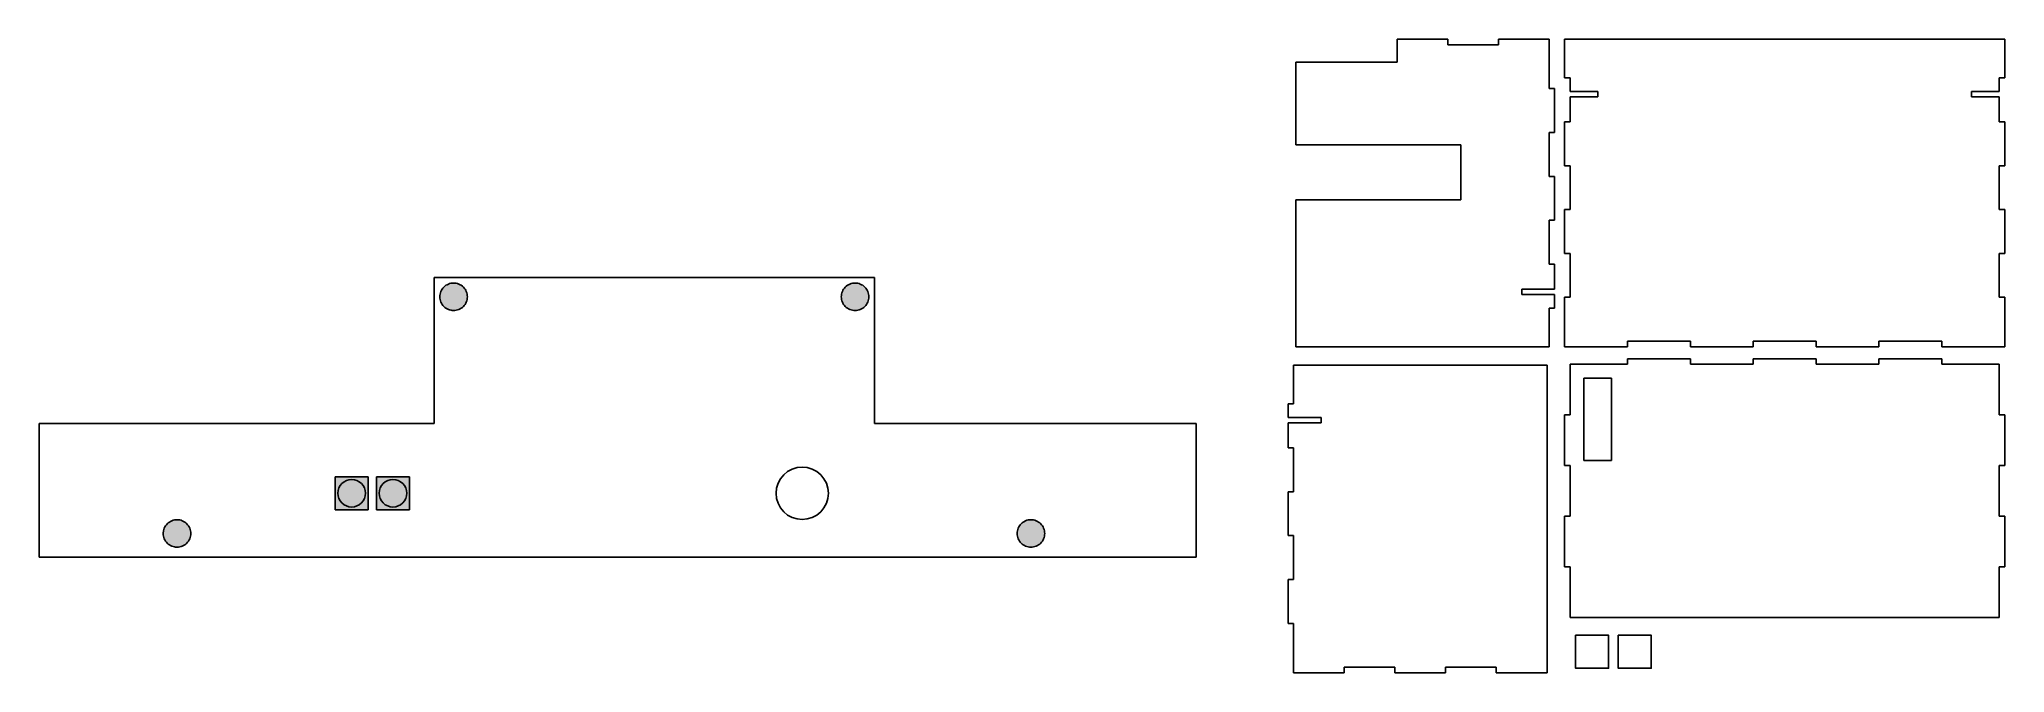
# Model space of a CAD drawing. Header units: millimetres. Extents: x 131 to 487, y -78 to 37.
import ezdxf

# ---------------------------------------------------------------- set-up
doc = ezdxf.new("R2010")
doc.units = ezdxf.units.MM
doc.header["$MEASUREMENT"] = 0
doc.layers.get('0').update_dxf_attribs({"linetype": 'CONTINUOUS'})

msp = doc.modelspace()

# ---------------------------------------------------------------- hatches: boundary and pattern name
at = {"linetype": 'Continuous'}
h = msp.add_hatch(color=256, dxfattribs=at)
h.dxf.hatch_style = 1
h.paths.add_polyline_path([(208.26, -9.92), (208.3, -9.68), (208.31, -9.43), (208.3, -9.19), (208.26, -8.94), (208.2, -8.71), (208.12, -8.47), (208.02, -8.25), (207.89, -8.04), (207.74, -7.84), (207.58, -7.66), (207.4, -7.5), (207.2, -7.35), (206.99, -7.23), (206.77, -7.12), (206.54, -7.04), (206.3, -6.98), (206.06, -6.94), (205.81, -6.93), (205.57, -6.94), (205.32, -6.98), (205.09, -7.04), (204.86, -7.12), (204.63, -7.23), (204.42, -7.35), (204.23, -7.5), (204.04, -7.66), (203.88, -7.84), (203.73, -8.04), (203.61, -8.25), (203.5, -8.47), (203.42, -8.71), (203.36, -8.94), (203.32, -9.19), (203.31, -9.43), (203.32, -9.68), (203.36, -9.92), (203.42, -10.16), (203.5, -10.39), (203.61, -10.61), (203.73, -10.82), (203.88, -11.02), (204.04, -11.2), (204.23, -11.36), (204.42, -11.51), (204.63, -11.64), (204.86, -11.74), (205.09, -11.82), (205.32, -11.88), (205.57, -11.92), (205.81, -11.93), (206.06, -11.92), (206.3, -11.88), (206.54, -11.82), (206.77, -11.74), (206.99, -11.64), (207.2, -11.51), (207.4, -11.36), (207.58, -11.2), (207.74, -11.02), (207.89, -10.82), (208.02, -10.61), (208.12, -10.39), (208.2, -10.16)])
h.paths.add_polyline_path([(281.19, -9.43), (281.17, -9.19), (281.14, -8.94), (281.08, -8.71), (281, -8.47), (280.89, -8.25), (280.77, -8.04), (280.62, -7.84), (280.45, -7.66), (280.27, -7.5), (280.08, -7.35), (279.87, -7.23), (279.64, -7.12), (279.41, -7.04), (279.17, -6.98), (278.93, -6.94), (278.69, -6.93), (278.44, -6.94), (278.2, -6.98), (277.96, -7.04), (277.73, -7.12), (277.51, -7.23), (277.3, -7.35), (277.1, -7.5), (276.92, -7.66), (276.75, -7.84), (276.61, -8.04), (276.48, -8.25), (276.38, -8.47), (276.29, -8.71), (276.23, -8.94), (276.2, -9.19), (276.19, -9.43), (276.2, -9.68), (276.23, -9.92), (276.29, -10.16), (276.38, -10.39), (276.48, -10.61), (276.61, -10.82), (276.75, -11.02), (276.92, -11.2), (277.1, -11.36), (277.3, -11.51), (277.51, -11.64), (277.73, -11.74), (277.96, -11.82), (278.2, -11.88), (278.44, -11.92), (278.69, -11.93), (278.93, -11.92), (279.17, -11.88), (279.41, -11.82), (279.64, -11.74), (279.87, -11.64), (280.08, -11.51), (280.27, -11.36), (280.45, -11.2), (280.62, -11.02), (280.77, -10.82), (280.89, -10.61), (281, -10.39), (281.08, -10.16), (281.14, -9.92), (281.17, -9.68)])
h.paths.add_polyline_path([(158, -51.71), (157.92, -51.47), (157.81, -51.25), (157.69, -51.04), (157.54, -50.84), (157.38, -50.66), (157.2, -50.5), (157, -50.35), (156.79, -50.23), (156.57, -50.12), (156.34, -50.04), (156.1, -49.98), (155.85, -49.94), (155.61, -49.93), (155.36, -49.94), (155.12, -49.98), (154.88, -50.04), (154.65, -50.12), (154.43, -50.23), (154.22, -50.35), (154.02, -50.5), (153.84, -50.66), (153.68, -50.84), (153.53, -51.04), (153.4, -51.25), (153.3, -51.47), (153.22, -51.71), (153.16, -51.94), (153.12, -52.19), (153.11, -52.43), (153.12, -52.68), (153.16, -52.92), (153.22, -53.16), (153.3, -53.39), (153.4, -53.61), (153.53, -53.82), (153.68, -54.02), (153.84, -54.2), (154.02, -54.36), (154.22, -54.51), (154.43, -54.64), (154.65, -54.74), (154.88, -54.82), (155.12, -54.88), (155.36, -54.92), (155.61, -54.93), (155.85, -54.92), (156.1, -54.88), (156.34, -54.82), (156.57, -54.74), (156.79, -54.64), (157, -54.51), (157.2, -54.36), (157.38, -54.2), (157.54, -54.02), (157.69, -53.82), (157.81, -53.61), (157.92, -53.39), (158, -53.16), (158.06, -52.92), (158.1, -52.68), (158.11, -52.43), (158.1, -52.19), (158.06, -51.94)])
h.paths.add_polyline_path([(313.1, -52.68), (313.11, -52.43), (313.1, -52.19), (313.06, -51.94), (313, -51.71), (312.92, -51.47), (312.81, -51.25), (312.69, -51.04), (312.54, -50.84), (312.38, -50.66), (312.2, -50.5), (312, -50.35), (311.79, -50.23), (311.57, -50.12), (311.34, -50.04), (311.1, -49.98), (310.85, -49.94), (310.61, -49.93), (310.36, -49.94), (310.12, -49.98), (309.88, -50.04), (309.65, -50.12), (309.43, -50.23), (309.22, -50.35), (309.02, -50.5), (308.84, -50.66), (308.68, -50.84), (308.53, -51.04), (308.4, -51.25), (308.3, -51.47), (308.22, -51.71), (308.16, -51.94), (308.12, -52.19), (308.11, -52.43), (308.12, -52.68), (308.16, -52.92), (308.22, -53.16), (308.3, -53.39), (308.4, -53.61), (308.53, -53.82), (308.68, -54.02), (308.84, -54.2), (309.02, -54.36), (309.22, -54.51), (309.43, -54.64), (309.65, -54.74), (309.88, -54.82), (310.12, -54.88), (310.36, -54.92), (310.61, -54.93), (310.85, -54.92), (311.1, -54.88), (311.34, -54.82), (311.57, -54.74), (311.79, -54.64), (312, -54.51), (312.2, -54.36), (312.38, -54.2), (312.54, -54.02), (312.69, -53.82), (312.81, -53.61), (312.92, -53.39), (313, -53.16), (313.06, -52.92)])
h = msp.add_hatch(color=256, dxfattribs=at)
h.dxf.hatch_style = 1
h.paths.add_polyline_path([(190.31, -42.13), (184.31, -42.13), (184.31, -48.13), (190.31, -48.13)])
h.paths.add_polyline_path([(197.81, -48.13), (197.81, -42.13), (191.81, -42.13), (191.81, -48.13)])

# ---------------------------------------------------------------- linework, layer by layer
at = {"color": 1}
for p, q in [((377.07, 37.35), (377.07, 33.2)), ((386.27, 37.35), (377.07, 37.35)), ((386.27, 36.35), (386.27, 37.35)), ((395.47, 36.35), (386.27, 36.35)), ((395.47, 36.35), (395.47, 37.35)), ((404.67, 37.35), (395.47, 37.35)), ((404.67, 37.35), (404.67, 28.38)), ((407.49, 37.35), (487.37, 37.35)), ((407.49, 37.35), (407.49, 30.33)), ((487.37, 37.35), (487.37, 30.33)), ((358.67, 33.2), (358.67, 18.2)), ((358.67, 33.2), (377.07, 33.2)), ((407.49, 30.33), (408.49, 30.33)), ((408.49, 30.33), (408.49, 27.88)), ((487.37, 30.33), (486.37, 30.33)), ((486.37, 30.33), (486.37, 27.88)), ((404.67, 28.38), (405.67, 28.38)), ((405.67, 20.41), (405.67, 28.38)), ((413.49, 27.88), (408.49, 27.88)), ((413.49, 26.88), (408.49, 26.88)), ((408.49, 22.35), (408.49, 26.88)), ((413.49, 27.88), (413.49, 26.88)), ((486.37, 27.88), (481.37, 27.88)), ((481.37, 26.88), (481.37, 27.88)), ((486.37, 26.88), (481.37, 26.88)), ((486.37, 22.35), (486.37, 26.88)), ((407.49, 22.35), (408.49, 22.35)), ((407.49, 14.38), (407.49, 22.35)), ((487.37, 22.35), (486.37, 22.35)), ((487.37, 14.38), (487.37, 22.35)), ((358.67, 18.2), (388.67, 18.2)), ((388.67, 18.2), (388.67, 8.2)), ((404.67, 20.41), (405.67, 20.41)), ((404.67, 20.41), (404.67, 12.44)), ((407.49, 14.38), (408.49, 14.38)), ((408.49, 6.41), (408.49, 14.38)), ((486.37, 14.38), (486.37, 6.41)), ((487.37, 14.38), (486.37, 14.38)), ((404.67, 12.44), (405.67, 12.44)), ((405.67, 4.47), (405.67, 12.44)), ((358.67, 8.2), (388.67, 8.2)), ((358.67, -18.51), (358.67, 8.2)), ((404.67, 4.47), (405.67, 4.47)), ((404.67, 4.47), (404.67, -3.51)), ((407.49, -1.56), (407.49, 6.41)), ((407.49, 6.41), (408.49, 6.41)), ((487.37, 6.41), (486.37, 6.41)), ((487.37, -1.56), (487.37, 6.41)), ((404.67, -3.51), (405.67, -3.51)), ((405.67, -3.51), (405.67, -8.03)), ((407.49, -1.56), (408.49, -1.56)), ((408.49, -9.53), (408.49, -1.56)), ((486.37, -1.56), (486.37, -9.53)), ((487.37, -1.56), (486.37, -1.56)), ((202.31, -5.93), (282.19, -5.93)), ((202.31, -32.43), (202.31, -5.93)), ((282.19, -32.43), (282.19, -5.93)), ((399.69, -8.03), (405.67, -8.03)), ((399.69, -8.03), (399.69, -9.03)), ((399.69, -9.03), (405.67, -9.03)), ((405.67, -11.48), (405.67, -9.03)), ((407.49, -18.51), (407.49, -9.53)), ((407.49, -9.53), (408.49, -9.53)), ((487.37, -9.53), (486.37, -9.53)), ((487.37, -18.51), (487.37, -9.53)), ((404.67, -18.51), (404.67, -11.48)), ((404.67, -11.48), (405.67, -11.48)), ((430.31, -17.51), (418.9, -17.51)), ((418.9, -18.51), (418.9, -17.51)), ((430.31, -18.51), (430.31, -17.51)), ((453.14, -17.51), (441.73, -17.51)), ((441.73, -18.51), (441.73, -17.51)), ((453.14, -18.51), (453.14, -17.51)), ((475.96, -17.51), (464.55, -17.51)), ((464.55, -18.51), (464.55, -17.51)), ((475.96, -18.51), (475.96, -17.51)), ((358.67, -18.51), (404.67, -18.51)), ((418.9, -18.51), (407.49, -18.51)), ((430.31, -20.69), (418.9, -20.69)), ((418.9, -21.69), (418.9, -20.69)), ((441.73, -18.51), (430.31, -18.51)), ((430.31, -21.69), (430.31, -20.69)), ((453.14, -20.69), (441.73, -20.69)), ((441.73, -21.69), (441.73, -20.69)), ((464.55, -18.51), (453.14, -18.51)), ((453.14, -21.69), (453.14, -20.69)), ((475.96, -20.69), (464.55, -20.69)), ((464.55, -21.69), (464.55, -20.69)), ((487.37, -18.51), (475.96, -18.51)), ((475.96, -21.69), (475.96, -20.69)), ((404.29, -21.87), (358.29, -21.87)), ((358.29, -21.87), (358.29, -28.9)), ((404.29, -21.87), (404.29, -77.73)), ((418.9, -21.69), (408.49, -21.69)), ((408.49, -21.69), (408.49, -30.89)), ((410.99, -24.19), (410.99, -39.19)), ((415.99, -24.19), (410.99, -24.19)), ((415.99, -24.19), (415.99, -39.19)), ((441.73, -21.69), (430.31, -21.69)), ((464.55, -21.69), (453.14, -21.69)), ((475.96, -21.69), (486.37, -21.69)), ((486.37, -30.89), (486.37, -21.69)), ((358.29, -28.9), (357.29, -28.9)), ((357.29, -28.9), (357.29, -31.35)), ((363.28, -31.35), (357.29, -31.35)), ((363.28, -32.35), (363.28, -31.35)), ((407.49, -30.89), (407.49, -40.09)), ((407.49, -30.89), (408.49, -30.89)), ((487.37, -30.89), (486.37, -30.89)), ((487.37, -40.09), (487.37, -30.89)), ((130.61, -56.73), (130.61, -32.43)), ((130.61, -32.43), (202.31, -32.43)), ((282.19, -32.43), (340.61, -32.43)), ((340.61, -56.73), (340.61, -32.43)), ((357.29, -36.87), (357.29, -32.35)), ((363.28, -32.35), (357.29, -32.35)), ((358.29, -36.87), (357.29, -36.87)), ((358.29, -36.87), (358.29, -44.84)), ((410.99, -39.19), (415.99, -39.19)), ((186.36, -42.82), (186.82, -42.67)), ((186.82, -42.67), (187.31, -42.63)), ((187.8, -42.67), (187.31, -42.63)), ((187.8, -42.67), (188.27, -42.82)), ((193.86, -42.82), (194.32, -42.67)), ((194.81, -42.63), (194.32, -42.67)), ((195.3, -42.67), (194.81, -42.63)), ((195.3, -42.67), (195.77, -42.82)), ((264.7, -43.31), (265.14, -42.49)), ((265.73, -41.77), (265.14, -42.49)), ((265.73, -41.77), (266.45, -41.18)), ((267.27, -40.74), (266.45, -41.18)), ((267.27, -40.74), (268.16, -40.47)), ((269.09, -40.38), (268.16, -40.47)), ((269.09, -40.38), (270.01, -40.47)), ((270.9, -40.74), (270.01, -40.47)), ((270.9, -40.74), (271.73, -41.18)), ((272.45, -41.77), (271.73, -41.18)), ((272.45, -41.77), (273.04, -42.49)), ((273.48, -43.31), (273.04, -42.49)), ((407.49, -40.09), (408.49, -40.09)), ((408.49, -49.29), (408.49, -40.09)), ((486.37, -49.29), (486.37, -40.09)), ((487.37, -40.09), (486.37, -40.09)), ((184.81, -45.13), (184.86, -44.64)), ((184.81, -45.13), (184.86, -45.61)), ((184.86, -44.64), (185, -44.17)), ((184.86, -45.61), (185, -46.08)), ((185, -44.17), (185.23, -43.74)), ((185.23, -46.52), (185, -46.08)), ((185.23, -43.74), (185.54, -43.36)), ((185.54, -43.36), (185.92, -43.05)), ((185.92, -43.05), (186.36, -42.82)), ((188.7, -43.05), (188.27, -42.82)), ((188.7, -43.05), (189.08, -43.36)), ((189.08, -43.36), (189.39, -43.74)), ((189.39, -43.74), (189.62, -44.17)), ((189.62, -46.08), (189.39, -46.52)), ((189.62, -44.17), (189.76, -44.64)), ((189.76, -45.61), (189.62, -46.08)), ((189.76, -44.64), (189.81, -45.13)), ((189.81, -45.13), (189.76, -45.61)), ((192.31, -45.13), (192.36, -44.64)), ((192.36, -45.61), (192.31, -45.13)), ((192.36, -44.64), (192.5, -44.17)), ((192.5, -46.08), (192.36, -45.61)), ((192.5, -44.17), (192.73, -43.74)), ((192.73, -46.52), (192.5, -46.08)), ((192.73, -43.74), (193.04, -43.36)), ((193.04, -43.36), (193.42, -43.05)), ((193.42, -43.05), (193.86, -42.82)), ((196.2, -43.05), (195.77, -42.82)), ((196.2, -43.05), (196.58, -43.36)), ((196.58, -43.36), (196.89, -43.74)), ((196.89, -43.74), (197.12, -44.17)), ((197.12, -46.08), (196.89, -46.52)), ((197.12, -44.17), (197.26, -44.64)), ((197.26, -45.61), (197.12, -46.08)), ((197.31, -45.13), (197.26, -44.64)), ((197.31, -45.13), (197.26, -45.61)), ((264.34, -45.13), (264.43, -44.2)), ((264.34, -45.13), (264.43, -46.05)), ((264.43, -44.2), (264.7, -43.31)), ((264.43, -46.05), (264.7, -46.94)), ((273.48, -43.31), (273.75, -44.2)), ((273.75, -46.05), (273.48, -46.94)), ((273.84, -45.13), (273.75, -44.2)), ((273.75, -46.05), (273.84, -45.13)), ((357.29, -44.84), (357.29, -52.82)), ((358.29, -44.84), (357.29, -44.84)), ((185.54, -46.89), (185.23, -46.52)), ((185.92, -47.21), (185.54, -46.89)), ((186.36, -47.44), (185.92, -47.21)), ((186.82, -47.58), (186.36, -47.44)), ((186.82, -47.58), (187.31, -47.63)), ((187.8, -47.58), (187.31, -47.63)), ((187.8, -47.58), (188.27, -47.44)), ((188.7, -47.21), (188.27, -47.44)), ((188.7, -47.21), (189.08, -46.89)), ((189.39, -46.52), (189.08, -46.89)), ((193.04, -46.89), (192.73, -46.52)), ((193.42, -47.21), (193.04, -46.89)), ((193.42, -47.21), (193.86, -47.44)), ((194.32, -47.58), (193.86, -47.44)), ((194.32, -47.58), (194.81, -47.63)), ((195.3, -47.58), (194.81, -47.63)), ((195.3, -47.58), (195.77, -47.44)), ((196.2, -47.21), (195.77, -47.44)), ((196.2, -47.21), (196.58, -46.89)), ((196.89, -46.52), (196.58, -46.89)), ((265.14, -47.77), (264.7, -46.94)), ((265.14, -47.77), (265.73, -48.49)), ((266.45, -49.08), (265.73, -48.49)), ((267.27, -49.51), (266.45, -49.08)), ((267.27, -49.51), (268.16, -49.79)), ((269.09, -49.88), (268.16, -49.79)), ((269.09, -49.88), (270.01, -49.79)), ((270.9, -49.51), (270.01, -49.79)), ((271.73, -49.08), (270.9, -49.51)), ((271.73, -49.08), (272.45, -48.49)), ((273.04, -47.77), (272.45, -48.49)), ((273.04, -47.77), (273.48, -46.94)), ((407.49, -58.49), (407.49, -49.29)), ((407.49, -49.29), (408.49, -49.29)), ((487.37, -49.29), (486.37, -49.29)), ((487.37, -58.49), (487.37, -49.29)), ((358.29, -52.82), (357.29, -52.82)), ((358.29, -52.82), (358.29, -60.79)), ((130.61, -56.73), (340.61, -56.73)), ((407.49, -58.49), (408.49, -58.49)), ((408.49, -58.49), (408.49, -67.69)), ((486.37, -67.69), (486.37, -58.49)), ((487.37, -58.49), (486.37, -58.49)), ((357.29, -60.79), (357.29, -68.76)), ((358.29, -60.79), (357.29, -60.79)), ((486.37, -67.69), (408.49, -67.69)), ((358.29, -68.76), (357.29, -68.76)), ((358.29, -68.76), (358.29, -77.73)), ((358.29, -77.73), (367.49, -77.73)), ((367.49, -76.73), (376.69, -76.73)), ((367.49, -76.73), (367.49, -77.73)), ((376.69, -76.73), (376.69, -77.73)), ((376.69, -77.73), (385.89, -77.73)), ((385.89, -76.73), (385.89, -77.73)), ((385.89, -76.73), (395.09, -76.73)), ((395.09, -76.73), (395.09, -77.73)), ((395.09, -77.73), (404.29, -77.73))]:
    msp.add_line(p, q, dxfattribs=at)
for p, q in [((204.86, -7.12), (204.63, -7.23)), ((205.09, -7.04), (204.86, -7.12)), ((205.09, -7.04), (205.32, -6.98)), ((205.57, -6.94), (205.32, -6.98)), ((205.57, -6.94), (205.81, -6.93)), ((206.06, -6.94), (205.81, -6.93)), ((206.06, -6.94), (206.3, -6.98)), ((206.54, -7.04), (206.3, -6.98)), ((206.54, -7.04), (206.77, -7.12)), ((206.77, -7.12), (206.99, -7.23)), ((277.73, -7.12), (277.51, -7.23)), ((277.73, -7.12), (277.51, -7.23)), ((277.73, -7.12), (277.96, -7.04)), ((278.2, -6.98), (277.96, -7.04)), ((278.44, -6.94), (278.2, -6.98)), ((278.44, -6.94), (278.69, -6.93)), ((278.93, -6.94), (278.69, -6.93)), ((278.93, -6.94), (279.17, -6.98)), ((279.41, -7.04), (279.17, -6.98)), ((279.41, -7.04), (279.64, -7.12)), ((279.87, -7.23), (279.64, -7.12)), ((279.87, -7.23), (279.64, -7.12)), ((203.31, -9.43), (203.32, -9.19)), ((203.31, -9.43), (203.32, -9.19)), ((203.31, -9.43), (203.32, -9.68)), ((203.32, -9.19), (203.36, -8.94)), ((203.32, -9.19), (203.36, -8.94)), ((203.32, -9.68), (203.36, -9.92)), ((203.36, -8.94), (203.42, -8.71)), ((203.42, -10.16), (203.36, -9.92)), ((203.5, -8.47), (203.42, -8.71)), ((203.42, -10.16), (203.5, -10.39)), ((203.5, -8.47), (203.61, -8.25)), ((203.5, -10.39), (203.61, -10.61)), ((203.61, -8.25), (203.73, -8.04)), ((203.61, -10.61), (203.73, -10.82)), ((203.73, -8.04), (203.88, -7.84)), ((203.88, -7.84), (203.73, -8.04)), ((203.88, -7.84), (204.04, -7.66)), ((204.04, -7.66), (203.88, -7.84)), ((204.23, -7.5), (204.04, -7.66)), ((204.23, -7.5), (204.42, -7.35)), ((204.63, -7.23), (204.42, -7.35)), ((207.2, -7.35), (206.99, -7.23)), ((207.2, -7.35), (207.4, -7.5)), ((207.58, -7.66), (207.4, -7.5)), ((207.58, -7.66), (207.74, -7.84)), ((207.74, -7.84), (207.58, -7.66)), ((207.89, -8.04), (207.74, -7.84)), ((207.89, -8.04), (207.74, -7.84)), ((207.89, -8.04), (208.02, -8.25)), ((208.02, -10.61), (207.89, -10.82)), ((208.12, -8.47), (208.02, -8.25)), ((208.02, -10.61), (208.12, -10.39)), ((208.2, -8.71), (208.12, -8.47)), ((208.2, -10.16), (208.12, -10.39)), ((208.26, -8.94), (208.2, -8.71)), ((208.2, -10.16), (208.26, -9.92)), ((208.3, -9.19), (208.26, -8.94)), ((208.3, -9.19), (208.26, -8.94)), ((208.3, -9.68), (208.26, -9.92)), ((208.31, -9.43), (208.3, -9.19)), ((208.31, -9.43), (208.3, -9.19)), ((208.31, -9.43), (208.3, -9.68)), ((276.19, -9.43), (276.2, -9.19)), ((276.19, -9.43), (276.2, -9.68)), ((276.2, -9.19), (276.23, -8.94)), ((276.2, -9.68), (276.23, -9.92)), ((276.2, -9.68), (276.23, -9.92)), ((276.23, -8.94), (276.29, -8.71)), ((276.29, -10.16), (276.23, -9.92)), ((276.29, -10.16), (276.23, -9.92)), ((276.29, -8.71), (276.38, -8.47)), ((276.29, -8.71), (276.38, -8.47)), ((276.29, -10.16), (276.38, -10.39)), ((276.38, -8.47), (276.48, -8.25)), ((276.48, -8.25), (276.38, -8.47)), ((276.48, -10.61), (276.38, -10.39)), ((276.38, -10.39), (276.48, -10.61)), ((276.48, -8.25), (276.61, -8.04)), ((276.48, -10.61), (276.61, -10.82)), ((276.61, -10.82), (276.48, -10.61)), ((276.61, -8.04), (276.75, -7.84)), ((276.92, -7.66), (276.75, -7.84)), ((276.92, -7.66), (277.1, -7.5)), ((277.3, -7.35), (277.1, -7.5)), ((277.3, -7.35), (277.51, -7.23)), ((277.3, -7.35), (277.51, -7.23)), ((279.87, -7.23), (280.08, -7.35)), ((279.87, -7.23), (280.08, -7.35)), ((280.27, -7.5), (280.08, -7.35)), ((280.45, -7.66), (280.27, -7.5)), ((280.45, -7.66), (280.62, -7.84)), ((280.77, -8.04), (280.62, -7.84)), ((280.89, -8.25), (280.77, -8.04)), ((280.77, -10.82), (280.89, -10.61)), ((280.77, -10.82), (280.89, -10.61)), ((281, -8.47), (280.89, -8.25)), ((280.89, -8.25), (281, -8.47)), ((281, -10.39), (280.89, -10.61)), ((281, -10.39), (280.89, -10.61)), ((281, -8.47), (281.08, -8.71)), ((281.08, -8.71), (281, -8.47)), ((281, -10.39), (281.08, -10.16)), ((281.08, -8.71), (281.14, -8.94)), ((281.14, -9.92), (281.08, -10.16)), ((281.08, -10.16), (281.14, -9.92)), ((281.17, -9.19), (281.14, -8.94)), ((281.17, -9.68), (281.14, -9.92)), ((281.14, -9.92), (281.17, -9.68)), ((281.19, -9.43), (281.17, -9.19)), ((281.19, -9.43), (281.17, -9.68)), ((203.73, -10.82), (203.88, -11.02)), ((204.04, -11.2), (203.88, -11.02)), ((204.23, -11.36), (204.04, -11.2)), ((204.23, -11.36), (204.42, -11.51)), ((204.63, -11.64), (204.42, -11.51)), ((204.86, -11.74), (204.63, -11.64)), ((204.63, -11.64), (204.86, -11.74)), ((204.86, -11.74), (205.09, -11.82)), ((204.86, -11.74), (205.09, -11.82)), ((205.09, -11.82), (205.32, -11.88)), ((205.57, -11.92), (205.32, -11.88)), ((205.39, -11.89), (205.32, -11.88)), ((205.57, -11.92), (205.39, -11.89)), ((205.57, -11.92), (205.81, -11.93)), ((206.06, -11.92), (205.81, -11.93)), ((206.3, -11.88), (206.06, -11.92)), ((206.3, -11.88), (206.54, -11.82)), ((206.77, -11.74), (206.54, -11.82)), ((206.77, -11.74), (206.54, -11.82)), ((206.77, -11.74), (206.99, -11.64)), ((206.77, -11.74), (206.99, -11.64)), ((207.2, -11.51), (206.99, -11.64)), ((207.2, -11.51), (207.4, -11.36)), ((207.58, -11.2), (207.4, -11.36)), ((207.74, -11.02), (207.58, -11.2)), ((207.89, -10.82), (207.74, -11.02)), ((276.75, -11.02), (276.61, -10.82)), ((276.92, -11.2), (276.75, -11.02)), ((277.1, -11.36), (276.92, -11.2)), ((277.3, -11.51), (277.1, -11.36)), ((277.51, -11.64), (277.3, -11.51)), ((277.73, -11.74), (277.51, -11.64)), ((277.96, -11.82), (277.73, -11.74)), ((277.96, -11.82), (278.2, -11.88)), ((278.2, -11.88), (278.44, -11.92)), ((278.44, -11.92), (278.2, -11.88)), ((278.69, -11.93), (278.44, -11.92)), ((278.44, -11.92), (278.69, -11.93)), ((278.69, -11.93), (278.93, -11.92)), ((278.93, -11.92), (278.69, -11.93)), ((278.93, -11.92), (279.17, -11.88)), ((278.93, -11.92), (279.17, -11.88)), ((279.41, -11.82), (279.17, -11.88)), ((279.41, -11.82), (279.64, -11.74)), ((279.87, -11.64), (279.64, -11.74)), ((280.08, -11.51), (279.87, -11.64)), ((280.27, -11.36), (280.08, -11.51)), ((280.45, -11.2), (280.27, -11.36)), ((280.45, -11.2), (280.62, -11.02)), ((280.77, -10.82), (280.62, -11.02)), ((184.31, -42.13), (190.31, -42.13)), ((184.31, -42.13), (184.31, -48.13)), ((190.31, -42.13), (190.31, -48.13)), ((191.81, -42.13), (197.81, -42.13)), ((191.81, -42.13), (191.81, -48.13)), ((197.81, -48.13), (197.81, -42.13)), ((155.12, -49.98), (155.36, -49.94)), ((155.61, -49.93), (155.36, -49.94)), ((155.61, -49.93), (155.85, -49.94)), ((156.1, -49.98), (155.85, -49.94)), ((184.31, -48.13), (190.31, -48.13)), ((191.81, -48.13), (197.81, -48.13)), ((310.12, -49.98), (310.36, -49.94)), ((310.61, -49.93), (310.36, -49.94)), ((310.61, -49.93), (310.85, -49.94)), ((310.85, -49.94), (311.1, -49.98)), ((153.11, -52.43), (153.12, -52.19)), ((153.11, -52.43), (153.12, -52.68)), ((153.13, -52.12), (153.12, -52.19)), ((153.12, -52.68), (153.16, -52.92)), ((153.13, -52.12), (153.16, -51.94)), ((153.16, -51.94), (153.22, -51.71)), ((153.16, -52.92), (153.22, -53.16)), ((153.22, -51.71), (153.3, -51.47)), ((153.22, -53.16), (153.3, -53.39)), ((153.4, -51.25), (153.3, -51.47)), ((153.4, -53.61), (153.3, -53.39)), ((153.4, -51.25), (153.53, -51.04)), ((153.53, -51.04), (153.68, -50.84)), ((153.84, -50.66), (153.68, -50.84)), ((154.02, -50.5), (153.84, -50.66)), ((154.02, -50.5), (154.22, -50.35)), ((154.43, -50.23), (154.22, -50.35)), ((154.65, -50.12), (154.43, -50.23)), ((154.88, -50.04), (154.65, -50.12)), ((154.88, -50.04), (155.12, -49.98)), ((156.34, -50.04), (156.1, -49.98)), ((156.34, -50.04), (156.57, -50.12)), ((156.79, -50.23), (156.57, -50.12)), ((156.79, -50.23), (157, -50.35)), ((157.2, -50.5), (157, -50.35)), ((157.2, -50.5), (157.38, -50.66)), ((157.54, -50.84), (157.38, -50.66)), ((157.69, -51.04), (157.54, -50.84)), ((157.69, -51.04), (157.76, -51.17)), ((157.76, -51.17), (157.81, -51.25)), ((157.81, -51.25), (157.92, -51.47)), ((157.81, -53.61), (157.92, -53.39)), ((157.92, -51.47), (158, -51.71)), ((158, -53.16), (157.92, -53.39)), ((158.06, -51.94), (158, -51.71)), ((158, -53.16), (158.06, -52.92)), ((158.06, -51.94), (158.1, -52.19)), ((158.1, -52.68), (158.06, -52.92)), ((158.1, -52.19), (158.11, -52.43)), ((158.1, -52.68), (158.11, -52.43)), ((308.12, -52.19), (308.11, -52.43)), ((308.12, -52.68), (308.11, -52.43)), ((308.16, -51.94), (308.12, -52.19)), ((308.16, -52.92), (308.12, -52.68)), ((308.16, -51.94), (308.22, -51.71)), ((308.22, -53.16), (308.16, -52.92)), ((308.3, -51.47), (308.22, -51.71)), ((308.3, -53.39), (308.22, -53.16)), ((308.3, -51.47), (308.4, -51.25)), ((308.4, -53.61), (308.3, -53.39)), ((308.53, -51.04), (308.4, -51.25)), ((308.68, -50.84), (308.53, -51.04)), ((308.84, -50.66), (308.68, -50.84)), ((308.84, -50.66), (309.02, -50.5)), ((309.22, -50.35), (309.02, -50.5)), ((309.22, -50.35), (309.43, -50.23)), ((309.65, -50.12), (309.43, -50.23)), ((309.53, -50.18), (309.43, -50.23)), ((309.53, -50.18), (309.65, -50.12)), ((309.65, -50.12), (309.88, -50.04)), ((310.12, -49.98), (309.88, -50.04)), ((311.34, -50.04), (311.1, -49.98)), ((311.57, -50.12), (311.34, -50.04)), ((311.79, -50.23), (311.57, -50.12)), ((311.79, -50.23), (312, -50.35)), ((312, -50.35), (312.2, -50.5)), ((312.2, -50.5), (312.38, -50.66)), ((312.54, -50.84), (312.38, -50.66)), ((312.54, -50.84), (312.69, -51.04)), ((312.69, -51.04), (312.81, -51.25)), ((312.92, -51.47), (312.81, -51.25)), ((312.81, -53.61), (312.92, -53.39)), ((312.92, -51.47), (313, -51.71)), ((312.92, -53.39), (313, -53.16)), ((313, -51.71), (313.06, -51.94)), ((313.06, -52.92), (313, -53.16)), ((313.1, -52.19), (313.06, -51.94)), ((313.06, -52.92), (313.1, -52.68)), ((313.1, -52.19), (313.11, -52.43)), ((313.11, -52.43), (313.1, -52.68)), ((153.4, -53.61), (153.53, -53.82)), ((153.53, -53.82), (153.68, -54.02)), ((153.68, -54.02), (153.84, -54.2)), ((154.02, -54.36), (153.84, -54.2)), ((154.22, -54.51), (154.02, -54.36)), ((154.43, -54.64), (154.22, -54.51)), ((154.43, -54.64), (154.65, -54.74)), ((154.88, -54.82), (154.65, -54.74)), ((154.88, -54.82), (155.12, -54.88)), ((155.36, -54.92), (155.12, -54.88)), ((155.36, -54.92), (155.61, -54.93)), ((155.61, -54.93), (155.85, -54.92)), ((155.85, -54.92), (156.1, -54.88)), ((156.1, -54.88), (156.34, -54.82)), ((156.34, -54.82), (156.57, -54.74)), ((156.79, -54.64), (156.57, -54.74)), ((156.79, -54.64), (157, -54.51)), ((157.2, -54.36), (157, -54.51)), ((157.2, -54.36), (157.38, -54.2)), ((157.54, -54.02), (157.38, -54.2)), ((157.54, -54.02), (157.69, -53.82)), ((157.69, -53.82), (157.81, -53.61)), ((308.4, -53.61), (308.53, -53.82)), ((308.53, -53.82), (308.68, -54.02)), ((308.68, -54.02), (308.84, -54.2)), ((308.84, -54.2), (309.02, -54.36)), ((309.22, -54.51), (309.02, -54.36)), ((309.22, -54.51), (309.43, -54.64)), ((309.65, -54.74), (309.43, -54.64)), ((309.65, -54.74), (309.88, -54.82)), ((310.12, -54.88), (309.88, -54.82)), ((310.36, -54.92), (310.12, -54.88)), ((310.61, -54.93), (310.36, -54.92)), ((310.61, -54.93), (310.85, -54.92)), ((310.85, -54.92), (311.1, -54.88)), ((311.34, -54.82), (311.1, -54.88)), ((311.57, -54.74), (311.34, -54.82)), ((311.79, -54.64), (311.57, -54.74)), ((312, -54.51), (311.79, -54.64)), ((312, -54.51), (312.2, -54.36)), ((312.2, -54.36), (312.38, -54.2)), ((312.54, -54.02), (312.38, -54.2)), ((312.69, -53.82), (312.54, -54.02)), ((312.69, -53.82), (312.81, -53.61))]:
    msp.add_line(p, q)
at = {"color": 1, "linetype": 'Continuous'}
for points in [[(409.47, -70.93), (415.47, -70.93), (415.47, -76.93), (409.47, -76.93)], [(417.22, -70.93), (423.22, -70.93), (423.22, -76.93), (417.22, -76.93)]]:
    msp.add_lwpolyline(points, close=True, dxfattribs=at)

doc.saveas('drawing.dxf')
